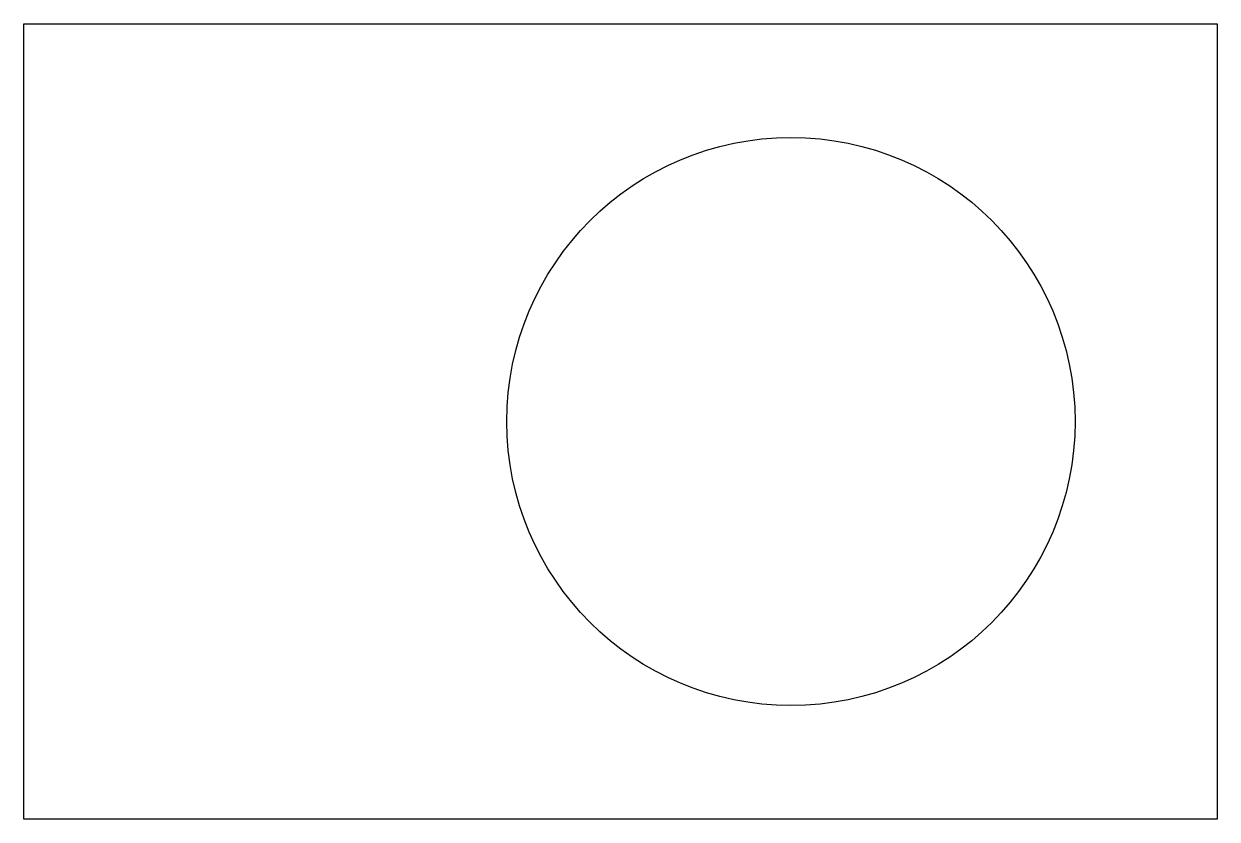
# Model space of a CAD drawing. Header units: millimetres. Extents: x -115 to 95, y -10 to 130.
import ezdxf

# ---------------------------------------------------------------- set-up
doc = ezdxf.new("R2010")
doc.units = ezdxf.units.MM
doc.layers.add('Sketch', color=7, linetype='CONTINUOUS')

msp = doc.modelspace()

# ---------------------------------------------------------------- linework, layer by layer
at = {"layer": 'Sketch'}
for p, q in [((-115, 130), (95, 130)), ((-115, -10), (-115, 130)), ((95, 130), (95, -10)), ((95, -10), (-115, -10))]:
    msp.add_line(p, q, dxfattribs=at)
msp.add_circle((20, 60), 50, dxfattribs=at)

doc.saveas('drawing.dxf')
